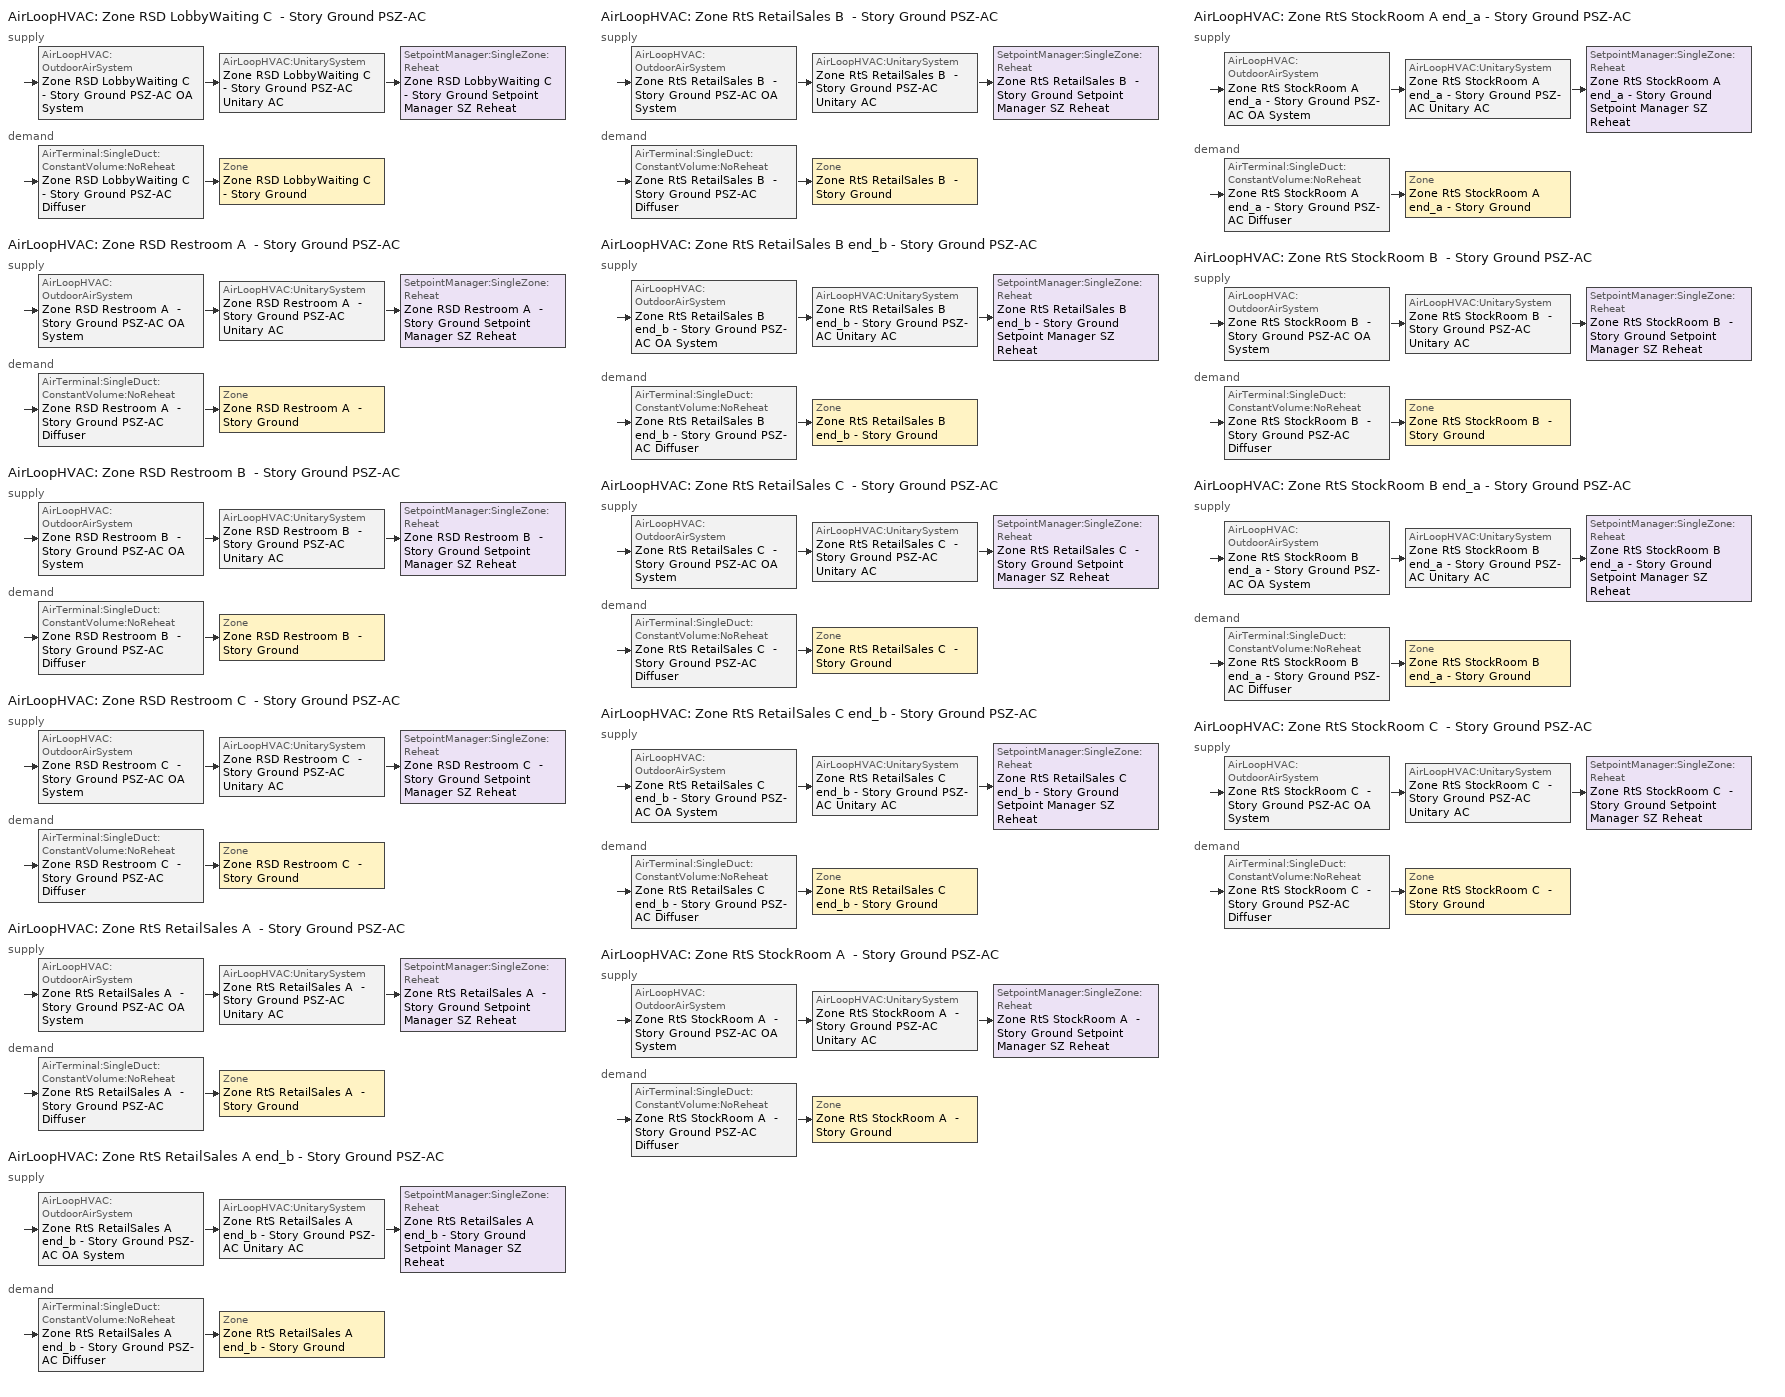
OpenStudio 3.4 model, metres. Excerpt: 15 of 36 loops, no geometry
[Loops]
AirLoopHVAC 'Zone RSD LobbyWaiting C  - Story Ground PSZ-AC'
 supply: AirLoopHVAC:OutdoorAirSystem 'Zone RSD LobbyWaiting C  - Story Ground PSZ-AC OA System' > AirLoopHVAC:UnitarySystem 'Zone RSD LobbyWaiting C  - Story Ground PSZ-AC Unitary AC' > SetpointManager:SingleZone:Reheat 'Zone RSD LobbyWaiting C  - Story Ground Setpoint Manager SZ Reheat'
 demand: AirTerminal:SingleDuct:ConstantVolume:NoReheat 'Zone RSD LobbyWaiting C  - Story Ground PSZ-AC Diffuser' > Zone 'Zone RSD LobbyWaiting C  - Story Ground'
AirLoopHVAC 'Zone RSD Restroom A  - Story Ground PSZ-AC'
 supply: AirLoopHVAC:OutdoorAirSystem 'Zone RSD Restroom A  - Story Ground PSZ-AC OA System' > AirLoopHVAC:UnitarySystem 'Zone RSD Restroom A  - Story Ground PSZ-AC Unitary AC' > SetpointManager:SingleZone:Reheat 'Zone RSD Restroom A  - Story Ground Setpoint Manager SZ Reheat'
 demand: AirTerminal:SingleDuct:ConstantVolume:NoReheat 'Zone RSD Restroom A  - Story Ground PSZ-AC Diffuser' > Zone 'Zone RSD Restroom A  - Story Ground'
AirLoopHVAC 'Zone RSD Restroom B  - Story Ground PSZ-AC'
 supply: AirLoopHVAC:OutdoorAirSystem 'Zone RSD Restroom B  - Story Ground PSZ-AC OA System' > AirLoopHVAC:UnitarySystem 'Zone RSD Restroom B  - Story Ground PSZ-AC Unitary AC' > SetpointManager:SingleZone:Reheat 'Zone RSD Restroom B  - Story Ground Setpoint Manager SZ Reheat'
 demand: AirTerminal:SingleDuct:ConstantVolume:NoReheat 'Zone RSD Restroom B  - Story Ground PSZ-AC Diffuser' > Zone 'Zone RSD Restroom B  - Story Ground'
AirLoopHVAC 'Zone RSD Restroom C  - Story Ground PSZ-AC'
 supply: AirLoopHVAC:OutdoorAirSystem 'Zone RSD Restroom C  - Story Ground PSZ-AC OA System' > AirLoopHVAC:UnitarySystem 'Zone RSD Restroom C  - Story Ground PSZ-AC Unitary AC' > SetpointManager:SingleZone:Reheat 'Zone RSD Restroom C  - Story Ground Setpoint Manager SZ Reheat'
 demand: AirTerminal:SingleDuct:ConstantVolume:NoReheat 'Zone RSD Restroom C  - Story Ground PSZ-AC Diffuser' > Zone 'Zone RSD Restroom C  - Story Ground'
AirLoopHVAC 'Zone RtS RetailSales A  - Story Ground PSZ-AC'
 supply: AirLoopHVAC:OutdoorAirSystem 'Zone RtS RetailSales A  - Story Ground PSZ-AC OA System' > AirLoopHVAC:UnitarySystem 'Zone RtS RetailSales A  - Story Ground PSZ-AC Unitary AC' > SetpointManager:SingleZone:Reheat 'Zone RtS RetailSales A  - Story Ground Setpoint Manager SZ Reheat'
 demand: AirTerminal:SingleDuct:ConstantVolume:NoReheat 'Zone RtS RetailSales A  - Story Ground PSZ-AC Diffuser' > Zone 'Zone RtS RetailSales A  - Story Ground'
AirLoopHVAC 'Zone RtS RetailSales A end_b - Story Ground PSZ-AC'
 supply: AirLoopHVAC:OutdoorAirSystem 'Zone RtS RetailSales A end_b - Story Ground PSZ-AC OA System' > AirLoopHVAC:UnitarySystem 'Zone RtS RetailSales A end_b - Story Ground PSZ-AC Unitary AC' > SetpointManager:SingleZone:Reheat 'Zone RtS RetailSales A end_b - Story Ground Setpoint Manager SZ Reheat'
 demand: AirTerminal:SingleDuct:ConstantVolume:NoReheat 'Zone RtS RetailSales A end_b - Story Ground PSZ-AC Diffuser' > Zone 'Zone RtS RetailSales A end_b - Story Ground'
AirLoopHVAC 'Zone RtS RetailSales B  - Story Ground PSZ-AC'
 supply: AirLoopHVAC:OutdoorAirSystem 'Zone RtS RetailSales B  - Story Ground PSZ-AC OA System' > AirLoopHVAC:UnitarySystem 'Zone RtS RetailSales B  - Story Ground PSZ-AC Unitary AC' > SetpointManager:SingleZone:Reheat 'Zone RtS RetailSales B  - Story Ground Setpoint Manager SZ Reheat'
 demand: AirTerminal:SingleDuct:ConstantVolume:NoReheat 'Zone RtS RetailSales B  - Story Ground PSZ-AC Diffuser' > Zone 'Zone RtS RetailSales B  - Story Ground'
AirLoopHVAC 'Zone RtS RetailSales B end_b - Story Ground PSZ-AC'
 supply: AirLoopHVAC:OutdoorAirSystem 'Zone RtS RetailSales B end_b - Story Ground PSZ-AC OA System' > AirLoopHVAC:UnitarySystem 'Zone RtS RetailSales B end_b - Story Ground PSZ-AC Unitary AC' > SetpointManager:SingleZone:Reheat 'Zone RtS RetailSales B end_b - Story Ground Setpoint Manager SZ Reheat'
 demand: AirTerminal:SingleDuct:ConstantVolume:NoReheat 'Zone RtS RetailSales B end_b - Story Ground PSZ-AC Diffuser' > Zone 'Zone RtS RetailSales B end_b - Story Ground'
AirLoopHVAC 'Zone RtS RetailSales C  - Story Ground PSZ-AC'
 supply: AirLoopHVAC:OutdoorAirSystem 'Zone RtS RetailSales C  - Story Ground PSZ-AC OA System' > AirLoopHVAC:UnitarySystem 'Zone RtS RetailSales C  - Story Ground PSZ-AC Unitary AC' > SetpointManager:SingleZone:Reheat 'Zone RtS RetailSales C  - Story Ground Setpoint Manager SZ Reheat'
 demand: AirTerminal:SingleDuct:ConstantVolume:NoReheat 'Zone RtS RetailSales C  - Story Ground PSZ-AC Diffuser' > Zone 'Zone RtS RetailSales C  - Story Ground'
AirLoopHVAC 'Zone RtS RetailSales C end_b - Story Ground PSZ-AC'
 supply: AirLoopHVAC:OutdoorAirSystem 'Zone RtS RetailSales C end_b - Story Ground PSZ-AC OA System' > AirLoopHVAC:UnitarySystem 'Zone RtS RetailSales C end_b - Story Ground PSZ-AC Unitary AC' > SetpointManager:SingleZone:Reheat 'Zone RtS RetailSales C end_b - Story Ground Setpoint Manager SZ Reheat'
 demand: AirTerminal:SingleDuct:ConstantVolume:NoReheat 'Zone RtS RetailSales C end_b - Story Ground PSZ-AC Diffuser' > Zone 'Zone RtS RetailSales C end_b - Story Ground'
AirLoopHVAC 'Zone RtS StockRoom A  - Story Ground PSZ-AC'
 supply: AirLoopHVAC:OutdoorAirSystem 'Zone RtS StockRoom A  - Story Ground PSZ-AC OA System' > AirLoopHVAC:UnitarySystem 'Zone RtS StockRoom A  - Story Ground PSZ-AC Unitary AC' > SetpointManager:SingleZone:Reheat 'Zone RtS StockRoom A  - Story Ground Setpoint Manager SZ Reheat'
 demand: AirTerminal:SingleDuct:ConstantVolume:NoReheat 'Zone RtS StockRoom A  - Story Ground PSZ-AC Diffuser' > Zone 'Zone RtS StockRoom A  - Story Ground'
AirLoopHVAC 'Zone RtS StockRoom A end_a - Story Ground PSZ-AC'
 supply: AirLoopHVAC:OutdoorAirSystem 'Zone RtS StockRoom A end_a - Story Ground PSZ-AC OA System' > AirLoopHVAC:UnitarySystem 'Zone RtS StockRoom A end_a - Story Ground PSZ-AC Unitary AC' > SetpointManager:SingleZone:Reheat 'Zone RtS StockRoom A end_a - Story Ground Setpoint Manager SZ Reheat'
 demand: AirTerminal:SingleDuct:ConstantVolume:NoReheat 'Zone RtS StockRoom A end_a - Story Ground PSZ-AC Diffuser' > Zone 'Zone RtS StockRoom A end_a - Story Ground'
AirLoopHVAC 'Zone RtS StockRoom B  - Story Ground PSZ-AC'
 supply: AirLoopHVAC:OutdoorAirSystem 'Zone RtS StockRoom B  - Story Ground PSZ-AC OA System' > AirLoopHVAC:UnitarySystem 'Zone RtS StockRoom B  - Story Ground PSZ-AC Unitary AC' > SetpointManager:SingleZone:Reheat 'Zone RtS StockRoom B  - Story Ground Setpoint Manager SZ Reheat'
 demand: AirTerminal:SingleDuct:ConstantVolume:NoReheat 'Zone RtS StockRoom B  - Story Ground PSZ-AC Diffuser' > Zone 'Zone RtS StockRoom B  - Story Ground'
AirLoopHVAC 'Zone RtS StockRoom B end_a - Story Ground PSZ-AC'
 supply: AirLoopHVAC:OutdoorAirSystem 'Zone RtS StockRoom B end_a - Story Ground PSZ-AC OA System' > AirLoopHVAC:UnitarySystem 'Zone RtS StockRoom B end_a - Story Ground PSZ-AC Unitary AC' > SetpointManager:SingleZone:Reheat 'Zone RtS StockRoom B end_a - Story Ground Setpoint Manager SZ Reheat'
 demand: AirTerminal:SingleDuct:ConstantVolume:NoReheat 'Zone RtS StockRoom B end_a - Story Ground PSZ-AC Diffuser' > Zone 'Zone RtS StockRoom B end_a - Story Ground'
AirLoopHVAC 'Zone RtS StockRoom C  - Story Ground PSZ-AC'
 supply: AirLoopHVAC:OutdoorAirSystem 'Zone RtS StockRoom C  - Story Ground PSZ-AC OA System' > AirLoopHVAC:UnitarySystem 'Zone RtS StockRoom C  - Story Ground PSZ-AC Unitary AC' > SetpointManager:SingleZone:Reheat 'Zone RtS StockRoom C  - Story Ground Setpoint Manager SZ Reheat'
 demand: AirTerminal:SingleDuct:ConstantVolume:NoReheat 'Zone RtS StockRoom C  - Story Ground PSZ-AC Diffuser' > Zone 'Zone RtS StockRoom C  - Story Ground'
[SizingPeriod:DesignDay] Daily Dry-Bulb Temperature Range {deltaC}=0; Barometric Pressure {Pa}=101253; Wind Direction {deg}=240; Sky Clearness=0; Rain Indicator=No; Snow Indicator=No; Day of Month=21; Month=1; Day Type=WinterDesignDay; Daylight Saving Time Indicator=No; Humidity Condition Type=Wetbulb; Dry-Bulb Temperature Range Modifier Type=DefaultMultipliers; Solar Model Indicator=ASHRAEClearSky
Name | Maximum Dry-Bulb Temperature {C} | Wind Speed {m/s} | Wetbulb or DewPoint at Maximum Dry-Bulb {C}
San Francisco Intl Ann Htg 99% Condns DB 1 | 5.2 | 2.2 | 5.2
San Francisco Intl Ann Htg 99.6% Condns DB 1 | 3.9 | 2.2 | 3.9
San Francisco Intl Ann Htg Wind 99% Condns WS=>MCDB 1 | 12.1 | 11.6 | 12.1
[Sizing:Zone] Zone Cooling Design Supply Air Temperature Input Method=SupplyAirTemperature; Zone Cooling Design Supply Air Temperature {C}=12.7778; Zone Cooling Design Supply Air Temperature Difference {deltaC}=11.11; Zone Heating Design Supply Air Temperature Input Method=SupplyAirTemperature; Zone Heating Design Supply Air Temperature {C}=50; Zone Heating Design Supply Air Temperature Difference {deltaC}=11.11; Zone Cooling Design Supply Air Humidity Ratio {kg-H2O/kg-air}=0.0085; Zone Heating Design Supply Air Humidity Ratio {kg-H2O/kg-air}=0.008; Cooling Design Air Flow Method=DesignDay; Heating Design Air Flow Method=DesignDay; Account for Dedicated Outdoor Air System=No; Dedicated Outdoor Air System Control Strategy=NeutralSupplyAir; Dedicated Outdoor Air Low Setpoint Temperature for Design {C}=autosize; Dedicated Outdoor Air High Setpoint Temperature for Design {C}=autosize
Zone RtS StockRoom A end_a - Story Ground; Zone RtS StockRoom B end_a - Story Ground; Zone RtS StockRoom A  - Story Ground; Zone RtS StockRoom B  - Story Ground; Zone RtS StockRoom C  - Story Ground; Zone RSD Restroom A  - Story Ground; Zone RSD Restroom B  - Story Ground; Zone RSD Restroom C  - Story Ground; Zone RSD LobbyWaiting C  - Story Ground; Zone RtS RetailSales A  - Story Ground; Zone RtS RetailSales B  - Story Ground; Zone RtS RetailSales C  - Story Ground; Zone RtS RetailSales A end_b - Story Ground; Zone RtS RetailSales B end_b - Story Ground; Zone RtS RetailSales C end_b - Story Ground
[Zone equipment]
Zone RtS StockRoom A end_a - Story Ground: Zone RtS StockRoom A end_a - Story Ground PSZ-AC Diffuser
Zone RtS StockRoom B end_a - Story Ground: Zone RtS StockRoom B end_a - Story Ground PSZ-AC Diffuser
Zone RtS StockRoom A  - Story Ground: Zone RtS StockRoom A  - Story Ground PSZ-AC Diffuser
Zone RtS StockRoom B  - Story Ground: Zone RtS StockRoom B  - Story Ground PSZ-AC Diffuser
Zone RtS StockRoom C  - Story Ground: Zone RtS StockRoom C  - Story Ground PSZ-AC Diffuser
Zone RSD Restroom A  - Story Ground: Zone RSD Restroom A  - Story Ground Exhaust Fan, Zone RSD Restroom A  - Story Ground PSZ-AC Diffuser
Zone RSD Restroom B  - Story Ground: Zone RSD Restroom B  - Story Ground Exhaust Fan, Zone RSD Restroom B  - Story Ground PSZ-AC Diffuser
Zone RSD Restroom C  - Story Ground: Zone RSD Restroom C  - Story Ground Exhaust Fan, Zone RSD Restroom C  - Story Ground PSZ-AC Diffuser
Zone RSD LobbyWaiting C  - Story Ground: Zone RSD LobbyWaiting C  - Story Ground PSZ-AC Diffuser
Zone RtS RetailSales A  - Story Ground: Zone RtS RetailSales A  - Story Ground PSZ-AC Diffuser
Zone RtS RetailSales B  - Story Ground: Zone RtS RetailSales B  - Story Ground PSZ-AC Diffuser
Zone RtS RetailSales C  - Story Ground: Zone RtS RetailSales C  - Story Ground PSZ-AC Diffuser
Zone RtS RetailSales A end_b - Story Ground: Zone RtS RetailSales A end_b - Story Ground PSZ-AC Diffuser
Zone RtS RetailSales B end_b - Story Ground: Zone RtS RetailSales B end_b - Story Ground PSZ-AC Diffuser
Zone RtS RetailSales C end_b - Story Ground: Zone RtS RetailSales C end_b - Story Ground PSZ-AC Diffuser
[Fan:ZoneExhaust] Availability Schedule=D_RSD_All_Fan_Yr; Fan Total Efficiency=0.429; Pressure Rise {Pa}=124.544; Flow Fraction Schedule=D_RSD_All_Fan_Yr; System Availability Manager Coupling Mode=Decoupled
Name | Maximum Flow Rate {m3/s}
Zone RSD Restroom A  - Story Ground Exhaust Fan; Zone RSD Restroom C  - Story Ground Exhaust Fan | 0.00945621
Zone RSD Restroom B  - Story Ground Exhaust Fan | 0.0400574
[AirLoopHVAC] Availability Schedule=Always On Discrete; Design Supply Air Flow Rate {m3/s}=autosize; Design Return Air Flow Fraction of Supply Air Flow=1
Zone RSD LobbyWaiting C  - Story Ground PSZ-AC; Zone RSD Restroom A  - Story Ground PSZ-AC; Zone RSD Restroom B  - Story Ground PSZ-AC; Zone RSD Restroom C  - Story Ground PSZ-AC; Zone RtS RetailSales A  - Story Ground PSZ-AC; Zone RtS RetailSales A end_b - Story Ground PSZ-AC; Zone RtS RetailSales B  - Story Ground PSZ-AC; Zone RtS RetailSales B end_b - Story Ground PSZ-AC; Zone RtS RetailSales C  - Story Ground PSZ-AC; Zone RtS RetailSales C end_b - Story Ground PSZ-AC; Zone RtS StockRoom A  - Story Ground PSZ-AC; Zone RtS StockRoom A end_a - Story Ground PSZ-AC; Zone RtS StockRoom B  - Story Ground PSZ-AC; Zone RtS StockRoom B end_a - Story Ground PSZ-AC; Zone RtS StockRoom C  - Story Ground PSZ-AC
[Sizing:System] Type of Load to Size On=Sensible; Design Outdoor Air Flow Rate {m3/s}=Autosize; Central Heating Maximum System Air Flow Ratio=1; Preheat Design Temperature {C}=7.22222; Preheat Design Humidity Ratio {kg-H2O/kg-Air}=0.008; Precool Design Temperature {C}=12.7778; Precool Design Humidity Ratio {kg-H2O/kg-Air}=0.008; Central Cooling Design Supply Air Temperature {C}=12.7778; Central Heating Design Supply Air Temperature {C}=50; Sizing Option=Coincident; 100% Outdoor Air in Cooling=No; 100% Outdoor Air in Heating=No; Central Cooling Design Supply Air Humidity Ratio {kg-H2O/kg-Air}=0.0085; Central Heating Design Supply Air Humidity Ratio {kg-H2O/kg-Air}=0.008; Cooling Design Air Flow Method=DesignDay; Heating Design Air Flow Method=DesignDay; System Outdoor Air Method=ZoneSum; Zone Maximum Outdoor Air Fraction=1; Cooling Supply Air Flow Rate Per Floor Area {m3/s-m2}=0.00996765; Cooling Fraction of Autosized Cooling Supply Air Flow Rate=1; Cooling Supply Air Flow Rate Per Unit Cooling Capacity {m3/s-W}=3.94755e-05; Heating Supply Air Flow Rate Per Floor Area {m3/s-m2}=0.00996765; Heating Fraction of Autosized Heating Supply Air Flow Rate=1; Heating Fraction of Autosized Cooling Supply Air Flow Rate=1; Heating Supply Air Flow Rate Per Unit Heating Capacity {m3/s-W}=3.15882e-05; Cooling Design Capacity Method=CoolingDesignCapacity; Cooling Design Capacity {W}=autosize; Cooling Design Capacity Per Floor Area {W/m2}=234.7; Fraction of Autosized Cooling Design Capacity=1; Heating Design Capacity Method=HeatingDesignCapacity; Heating Design Capacity {W}=autosize; Heating Design Capacity Per Floor Area {W/m2}=157; Fraction of Autosized Heating Design Capacity=1; Central Cooling Capacity Control Method=OnOff; Occupant Diversity=autosize
Zone RSD LobbyWaiting C  - Story Ground PSZ-AC; Zone RSD Restroom A  - Story Ground PSZ-AC; Zone RSD Restroom B  - Story Ground PSZ-AC; Zone RSD Restroom C  - Story Ground PSZ-AC; Zone RtS RetailSales A  - Story Ground PSZ-AC; Zone RtS RetailSales A end_b - Story Ground PSZ-AC; Zone RtS RetailSales B  - Story Ground PSZ-AC; Zone RtS RetailSales B end_b - Story Ground PSZ-AC; Zone RtS RetailSales C  - Story Ground PSZ-AC; Zone RtS RetailSales C end_b - Story Ground PSZ-AC; Zone RtS StockRoom A  - Story Ground PSZ-AC; Zone RtS StockRoom A end_a - Story Ground PSZ-AC; Zone RtS StockRoom B  - Story Ground PSZ-AC; Zone RtS StockRoom B end_a - Story Ground PSZ-AC; Zone RtS StockRoom C  - Story Ground PSZ-AC
[SetpointManager:SingleZone:Reheat] Minimum Supply Air Temperature {C}=12.7778; Maximum Supply Air Temperature {C}=50
Name | Control Zone | Setpoint Node or NodeList
Zone RSD LobbyWaiting C  - Story Ground Setpoint Manager SZ Reheat | Zone RSD LobbyWaiting C  - Story Ground | Zone RSD LobbyWaiting C  - Story Ground PSZ-AC Supply Outlet Node
Zone RSD Restroom A  - Story Ground Setpoint Manager SZ Reheat | Zone RSD Restroom A  - Story Ground | Zone RSD Restroom A  - Story Ground PSZ-AC Supply Outlet Node
Zone RSD Restroom B  - Story Ground Setpoint Manager SZ Reheat | Zone RSD Restroom B  - Story Ground | Zone RSD Restroom B  - Story Ground PSZ-AC Supply Outlet Node
Zone RSD Restroom C  - Story Ground Setpoint Manager SZ Reheat | Zone RSD Restroom C  - Story Ground | Zone RSD Restroom C  - Story Ground PSZ-AC Supply Outlet Node
Zone RtS RetailSales A  - Story Ground Setpoint Manager SZ Reheat | Zone RtS RetailSales A  - Story Ground | Zone RtS RetailSales A  - Story Ground PSZ-AC Supply Outlet Node
Zone RtS RetailSales A end_b - Story Ground Setpoint Manager SZ Reheat | Zone RtS RetailSales A end_b - Story Ground | Zone RtS RetailSales A end_b - Story Ground PSZ-AC Supply Outlet Node
Zone RtS RetailSales B  - Story Ground Setpoint Manager SZ Reheat | Zone RtS RetailSales B  - Story Ground | Zone RtS RetailSales B  - Story Ground PSZ-AC Supply Outlet Node
Zone RtS RetailSales B end_b - Story Ground Setpoint Manager SZ Reheat | Zone RtS RetailSales B end_b - Story Ground | Zone RtS RetailSales B end_b - Story Ground PSZ-AC Supply Outlet Node
Zone RtS RetailSales C  - Story Ground Setpoint Manager SZ Reheat | Zone RtS RetailSales C  - Story Ground | Zone RtS RetailSales C  - Story Ground PSZ-AC Supply Outlet Node
Zone RtS RetailSales C end_b - Story Ground Setpoint Manager SZ Reheat | Zone RtS RetailSales C end_b - Story Ground | Zone RtS RetailSales C end_b - Story Ground PSZ-AC Supply Outlet Node
Zone RtS StockRoom A  - Story Ground Setpoint Manager SZ Reheat | Zone RtS StockRoom A  - Story Ground | Zone RtS StockRoom A  - Story Ground PSZ-AC Supply Outlet Node
Zone RtS StockRoom A end_a - Story Ground Setpoint Manager SZ Reheat | Zone RtS StockRoom A end_a - Story Ground | Zone RtS StockRoom A end_a - Story Ground PSZ-AC Supply Outlet Node
Zone RtS StockRoom B  - Story Ground Setpoint Manager SZ Reheat | Zone RtS StockRoom B  - Story Ground | Zone RtS StockRoom B  - Story Ground PSZ-AC Supply Outlet Node
Zone RtS StockRoom B end_a - Story Ground Setpoint Manager SZ Reheat | Zone RtS StockRoom B end_a - Story Ground | Zone RtS StockRoom B end_a - Story Ground PSZ-AC Supply Outlet Node
Zone RtS StockRoom C  - Story Ground Setpoint Manager SZ Reheat | Zone RtS StockRoom C  - Story Ground | Zone RtS StockRoom C  - Story Ground PSZ-AC Supply Outlet Node
[Coil:Heating:Electric] Efficiency=1
Name | Availability Schedule | Nominal Capacity {W}
Zone RSD LobbyWaiting C  - Story Ground PSZ-AC Electric Htg Coil; Zone RSD Restroom A  - Story Ground PSZ-AC Electric Htg Coil; Zone RSD Restroom B  - Story Ground PSZ-AC Electric Htg Coil; Zone RSD Restroom C  - Story Ground PSZ-AC Electric Htg Coil; Zone RtS RetailSales A  - Story Ground PSZ-AC Electric Htg Coil; Zone RtS RetailSales A end_b - Story Ground PSZ-AC Electric Htg Coil; Zone RtS RetailSales B  - Story Ground PSZ-AC Electric Htg Coil; Zone RtS RetailSales B end_b - Story Ground PSZ-AC Electric Htg Coil; Zone RtS RetailSales C  - Story Ground PSZ-AC Electric Htg Coil; Zone RtS RetailSales C end_b - Story Ground PSZ-AC Electric Htg Coil; Zone RtS StockRoom A  - Story Ground PSZ-AC Electric Htg Coil; Zone RtS StockRoom A end_a - Story Ground PSZ-AC Electric Htg Coil; Zone RtS StockRoom B  - Story Ground PSZ-AC Electric Htg Coil; Zone RtS StockRoom B end_a - Story Ground PSZ-AC Electric Htg Coil; Zone RtS StockRoom C  - Story Ground PSZ-AC Electric Htg Coil | Always On Discrete
Zone RSD LobbyWaiting C  - Story Ground PSZ-AC No Heat; Zone RSD Restroom A  - Story Ground PSZ-AC No Heat; Zone RSD Restroom B  - Story Ground PSZ-AC No Heat; Zone RSD Restroom C  - Story Ground PSZ-AC No Heat; Zone RtS RetailSales A  - Story Ground PSZ-AC No Heat; Zone RtS RetailSales A end_b - Story Ground PSZ-AC No Heat; Zone RtS RetailSales B  - Story Ground PSZ-AC No Heat; Zone RtS RetailSales B end_b - Story Ground PSZ-AC No Heat; Zone RtS RetailSales C  - Story Ground PSZ-AC No Heat; Zone RtS RetailSales C end_b - Story Ground PSZ-AC No Heat; Zone RtS StockRoom A  - Story Ground PSZ-AC No Heat; Zone RtS StockRoom A end_a - Story Ground PSZ-AC No Heat; Zone RtS StockRoom B  - Story Ground PSZ-AC No Heat; Zone RtS StockRoom B end_a - Story Ground PSZ-AC No Heat; Zone RtS StockRoom C  - Story Ground PSZ-AC No Heat | Always Off Discrete | 0
[Coil:Cooling:DX:SingleSpeed] Availability Schedule=Always On Discrete; Rated Total Cooling Capacity {W}=autosize; Rated Sensible Heat Ratio=autosize; Rated COP {W/W}=3; Rated Air Flow Rate {m3/s}=autosize; Rated Evaporator Fan Power Per Volume Flow Rate {W/(m3/s)}=773.3; Minimum Outdoor Dry-Bulb Temperature for Compressor Operation {C}=-25; Condenser Type=AirCooled; Evaporative Condenser Effectiveness=0; Evaporative Condenser Air Flow Rate {m3/s}=Autosize; Evaporative Condenser Pump Rated Power Consumption {W}=Autosize; Crankcase Heater Capacity {W}=0; Maximum Outdoor Dry-Bulb Temperature for Crankcase Heater Operation {C}=0; Basin Heater Capacity {W/K}=0; Basin Heater Setpoint Temperature {C}=10
Name | Total Cooling Capacity Function of Temperature Curve | Total Cooling Capacity Function of Flow Fraction Curve | Energy Input Ratio Function of Temperature Curve | Energy Input Ratio Function of Flow Fraction Curve | Part Load Fraction Correlation Curve
Zone RSD LobbyWaiting C  - Story Ground PSZ-AC 1spd DX AC Clg Coil | Curve Biquadratic 35 | Curve Quadratic 52 | Curve Biquadratic 36 | Curve Quadratic 53 | Curve Quadratic 54
Zone RSD Restroom A  - Story Ground PSZ-AC 1spd DX AC Clg Coil | Curve Biquadratic 39 | Curve Quadratic 58 | Curve Biquadratic 40 | Curve Quadratic 59 | Curve Quadratic 60
Zone RSD Restroom B  - Story Ground PSZ-AC 1spd DX AC Clg Coil | Curve Biquadratic 43 | Curve Quadratic 64 | Curve Biquadratic 44 | Curve Quadratic 65 | Curve Quadratic 66
Zone RSD Restroom C  - Story Ground PSZ-AC 1spd DX AC Clg Coil | Curve Biquadratic 47 | Curve Quadratic 70 | Curve Biquadratic 48 | Curve Quadratic 71 | Curve Quadratic 72
Zone RtS RetailSales A  - Story Ground PSZ-AC 1spd DX AC Clg Coil | Curve Biquadratic 51 | Curve Quadratic 76 | Curve Biquadratic 52 | Curve Quadratic 77 | Curve Quadratic 78
Zone RtS RetailSales A end_b - Story Ground PSZ-AC 1spd DX AC Clg Coil | Curve Biquadratic 55 | Curve Quadratic 82 | Curve Biquadratic 56 | Curve Quadratic 83 | Curve Quadratic 84
Zone RtS RetailSales B  - Story Ground PSZ-AC 1spd DX AC Clg Coil | Curve Biquadratic 59 | Curve Quadratic 88 | Curve Biquadratic 60 | Curve Quadratic 89 | Curve Quadratic 90
Zone RtS RetailSales B end_b - Story Ground PSZ-AC 1spd DX AC Clg Coil | Curve Biquadratic 63 | Curve Quadratic 94 | Curve Biquadratic 64 | Curve Quadratic 95 | Curve Quadratic 96
Zone RtS RetailSales C  - Story Ground PSZ-AC 1spd DX AC Clg Coil | Curve Biquadratic 67 | Curve Quadratic 100 | Curve Biquadratic 68 | Curve Quadratic 101 | Curve Quadratic 102
Zone RtS RetailSales C end_b - Story Ground PSZ-AC 1spd DX AC Clg Coil | Curve Biquadratic 71 | Curve Quadratic 106 | Curve Biquadratic 72 | Curve Quadratic 107 | Curve Quadratic 108
Zone RtS StockRoom A  - Story Ground PSZ-AC 1spd DX AC Clg Coil | Curve Biquadratic 75 | Curve Quadratic 112 | Curve Biquadratic 76 | Curve Quadratic 113 | Curve Quadratic 114
Zone RtS StockRoom A end_a - Story Ground PSZ-AC 1spd DX AC Clg Coil | Curve Biquadratic 79 | Curve Quadratic 118 | Curve Biquadratic 80 | Curve Quadratic 119 | Curve Quadratic 120
Zone RtS StockRoom B  - Story Ground PSZ-AC 1spd DX AC Clg Coil | Curve Biquadratic 83 | Curve Quadratic 124 | Curve Biquadratic 84 | Curve Quadratic 125 | Curve Quadratic 126
Zone RtS StockRoom B end_a - Story Ground PSZ-AC 1spd DX AC Clg Coil | Curve Biquadratic 87 | Curve Quadratic 130 | Curve Biquadratic 88 | Curve Quadratic 131 | Curve Quadratic 132
Zone RtS StockRoom C  - Story Ground PSZ-AC 1spd DX AC Clg Coil | Curve Biquadratic 91 | Curve Quadratic 136 | Curve Biquadratic 92 | Curve Quadratic 137 | Curve Quadratic 138
[Fan:OnOff] Availability Schedule=Always On Discrete; Fan Total Efficiency=0.54; Pressure Rise {Pa}=622.722; Maximum Flow Rate {m3/s}=autosize; Motor Efficiency=0.9; Motor In Airstream Fraction=1
Name | Fan Power Ratio Function of Speed Ratio Curve | Fan Efficiency Ratio Function of Speed Ratio Curve
Zone RSD LobbyWaiting C  - Story Ground PSZ-AC Fan | Fan On Off Power Curve 8 | Fan On Off Efficiency Curve 8
Zone RSD Restroom A  - Story Ground PSZ-AC Fan | Fan On Off Power Curve 9 | Fan On Off Efficiency Curve 9
Zone RSD Restroom B  - Story Ground PSZ-AC Fan | Fan On Off Power Curve 10 | Fan On Off Efficiency Curve 10
Zone RSD Restroom C  - Story Ground PSZ-AC Fan | Fan On Off Power Curve 11 | Fan On Off Efficiency Curve 11
Zone RtS RetailSales A  - Story Ground PSZ-AC Fan | Fan On Off Power Curve 12 | Fan On Off Efficiency Curve 12
Zone RtS RetailSales A end_b - Story Ground PSZ-AC Fan | Fan On Off Power Curve 13 | Fan On Off Efficiency Curve 13
Zone RtS RetailSales B  - Story Ground PSZ-AC Fan | Fan On Off Power Curve 14 | Fan On Off Efficiency Curve 14
Zone RtS RetailSales B end_b - Story Ground PSZ-AC Fan | Fan On Off Power Curve 15 | Fan On Off Efficiency Curve 15
Zone RtS RetailSales C  - Story Ground PSZ-AC Fan | Fan On Off Power Curve 16 | Fan On Off Efficiency Curve 16
Zone RtS RetailSales C end_b - Story Ground PSZ-AC Fan | Fan On Off Power Curve 17 | Fan On Off Efficiency Curve 17
Zone RtS StockRoom A  - Story Ground PSZ-AC Fan | Fan On Off Power Curve 18 | Fan On Off Efficiency Curve 18
Zone RtS StockRoom A end_a - Story Ground PSZ-AC Fan | Fan On Off Power Curve 19 | Fan On Off Efficiency Curve 19
Zone RtS StockRoom B  - Story Ground PSZ-AC Fan | Fan On Off Power Curve 20 | Fan On Off Efficiency Curve 20
Zone RtS StockRoom B end_a - Story Ground PSZ-AC Fan | Fan On Off Power Curve 21 | Fan On Off Efficiency Curve 21
Zone RtS StockRoom C  - Story Ground PSZ-AC Fan | Fan On Off Power Curve 22 | Fan On Off Efficiency Curve 22
[AirLoopHVAC:UnitarySystem] Control Type=Load; Dehumidification Control Type=None; Availability Schedule=Always On Discrete; Fan Placement=DrawThrough; Supply Air Fan Operating Mode Schedule=Always On Discrete; DX Heating Coil Sizing Ratio=1; Use DOAS DX Cooling Coil=No; DOAS DX Cooling Coil Leaving Minimum Air Temperature {C}=2; Latent Load Control=SensibleOnlyLoadControl; Supply Air Flow Rate During Cooling Operation {m3/s}=Autosize; Supply Air Flow Rate During Heating Operation {m3/s}=Autosize; Supply Air Flow Rate When No Cooling or Heating is Required {m3/s}=Autosize; Maximum Supply Air Temperature {C}=80; Maximum Outdoor Dry-Bulb Temperature for Supplemental Heater Operation {C}=21; Maximum Cycling Rate {cycles/hr}=2.5; Heat Pump Time Constant {s}=60; Fraction of On-Cycle Power Use=0.01; Heat Pump Fan Delay Time {s}=60; Ancilliary On-Cycle Electric Power {W}=0; Ancilliary Off-Cycle Electric Power {W}=0
Name | Controlling Zone or Thermostat Location | Supply Fan | Heating Coil | Cooling Coil | Supplemental Heating Coil
Zone RSD LobbyWaiting C  - Story Ground PSZ-AC Unitary AC | Zone RSD LobbyWaiting C  - Story Ground | Zone RSD LobbyWaiting C  - Story Ground PSZ-AC Fan | Zone RSD LobbyWaiting C  - Story Ground PSZ-AC Electric Htg Coil | Zone RSD LobbyWaiting C  - Story Ground PSZ-AC 1spd DX AC Clg Coil | Zone RSD LobbyWaiting C  - Story Ground PSZ-AC No Heat
Zone RSD Restroom A  - Story Ground PSZ-AC Unitary AC | Zone RSD Restroom A  - Story Ground | Zone RSD Restroom A  - Story Ground PSZ-AC Fan | Zone RSD Restroom A  - Story Ground PSZ-AC Electric Htg Coil | Zone RSD Restroom A  - Story Ground PSZ-AC 1spd DX AC Clg Coil | Zone RSD Restroom A  - Story Ground PSZ-AC No Heat
Zone RSD Restroom B  - Story Ground PSZ-AC Unitary AC | Zone RSD Restroom B  - Story Ground | Zone RSD Restroom B  - Story Ground PSZ-AC Fan | Zone RSD Restroom B  - Story Ground PSZ-AC Electric Htg Coil | Zone RSD Restroom B  - Story Ground PSZ-AC 1spd DX AC Clg Coil | Zone RSD Restroom B  - Story Ground PSZ-AC No Heat
Zone RSD Restroom C  - Story Ground PSZ-AC Unitary AC | Zone RSD Restroom C  - Story Ground | Zone RSD Restroom C  - Story Ground PSZ-AC Fan | Zone RSD Restroom C  - Story Ground PSZ-AC Electric Htg Coil | Zone RSD Restroom C  - Story Ground PSZ-AC 1spd DX AC Clg Coil | Zone RSD Restroom C  - Story Ground PSZ-AC No Heat
Zone RtS RetailSales A  - Story Ground PSZ-AC Unitary AC | Zone RtS RetailSales A  - Story Ground | Zone RtS RetailSales A  - Story Ground PSZ-AC Fan | Zone RtS RetailSales A  - Story Ground PSZ-AC Electric Htg Coil | Zone RtS RetailSales A  - Story Ground PSZ-AC 1spd DX AC Clg Coil | Zone RtS RetailSales A  - Story Ground PSZ-AC No Heat
Zone RtS RetailSales A end_b - Story Ground PSZ-AC Unitary AC | Zone RtS RetailSales A end_b - Story Ground | Zone RtS RetailSales A end_b - Story Ground PSZ-AC Fan | Zone RtS RetailSales A end_b - Story Ground PSZ-AC Electric Htg Coil | Zone RtS RetailSales A end_b - Story Ground PSZ-AC 1spd DX AC Clg Coil | Zone RtS RetailSales A end_b - Story Ground PSZ-AC No Heat
Zone RtS RetailSales B  - Story Ground PSZ-AC Unitary AC | Zone RtS RetailSales B  - Story Ground | Zone RtS RetailSales B  - Story Ground PSZ-AC Fan | Zone RtS RetailSales B  - Story Ground PSZ-AC Electric Htg Coil | Zone RtS RetailSales B  - Story Ground PSZ-AC 1spd DX AC Clg Coil | Zone RtS RetailSales B  - Story Ground PSZ-AC No Heat
Zone RtS RetailSales B end_b - Story Ground PSZ-AC Unitary AC | Zone RtS RetailSales B end_b - Story Ground | Zone RtS RetailSales B end_b - Story Ground PSZ-AC Fan | Zone RtS RetailSales B end_b - Story Ground PSZ-AC Electric Htg Coil | Zone RtS RetailSales B end_b - Story Ground PSZ-AC 1spd DX AC Clg Coil | Zone RtS RetailSales B end_b - Story Ground PSZ-AC No Heat
Zone RtS RetailSales C  - Story Ground PSZ-AC Unitary AC | Zone RtS RetailSales C  - Story Ground | Zone RtS RetailSales C  - Story Ground PSZ-AC Fan | Zone RtS RetailSales C  - Story Ground PSZ-AC Electric Htg Coil | Zone RtS RetailSales C  - Story Ground PSZ-AC 1spd DX AC Clg Coil | Zone RtS RetailSales C  - Story Ground PSZ-AC No Heat
Zone RtS RetailSales C end_b - Story Ground PSZ-AC Unitary AC | Zone RtS RetailSales C end_b - Story Ground | Zone RtS RetailSales C end_b - Story Ground PSZ-AC Fan | Zone RtS RetailSales C end_b - Story Ground PSZ-AC Electric Htg Coil | Zone RtS RetailSales C end_b - Story Ground PSZ-AC 1spd DX AC Clg Coil | Zone RtS RetailSales C end_b - Story Ground PSZ-AC No Heat
Zone RtS StockRoom A  - Story Ground PSZ-AC Unitary AC | Zone RtS StockRoom A  - Story Ground | Zone RtS StockRoom A  - Story Ground PSZ-AC Fan | Zone RtS StockRoom A  - Story Ground PSZ-AC Electric Htg Coil | Zone RtS StockRoom A  - Story Ground PSZ-AC 1spd DX AC Clg Coil | Zone RtS StockRoom A  - Story Ground PSZ-AC No Heat
Zone RtS StockRoom A end_a - Story Ground PSZ-AC Unitary AC | Zone RtS StockRoom A end_a - Story Ground | Zone RtS StockRoom A end_a - Story Ground PSZ-AC Fan | Zone RtS StockRoom A end_a - Story Ground PSZ-AC Electric Htg Coil | Zone RtS StockRoom A end_a - Story Ground PSZ-AC 1spd DX AC Clg Coil | Zone RtS StockRoom A end_a - Story Ground PSZ-AC No Heat
Zone RtS StockRoom B  - Story Ground PSZ-AC Unitary AC | Zone RtS StockRoom B  - Story Ground | Zone RtS StockRoom B  - Story Ground PSZ-AC Fan | Zone RtS StockRoom B  - Story Ground PSZ-AC Electric Htg Coil | Zone RtS StockRoom B  - Story Ground PSZ-AC 1spd DX AC Clg Coil | Zone RtS StockRoom B  - Story Ground PSZ-AC No Heat
Zone RtS StockRoom B end_a - Story Ground PSZ-AC Unitary AC | Zone RtS StockRoom B end_a - Story Ground | Zone RtS StockRoom B end_a - Story Ground PSZ-AC Fan | Zone RtS StockRoom B end_a - Story Ground PSZ-AC Electric Htg Coil | Zone RtS StockRoom B end_a - Story Ground PSZ-AC 1spd DX AC Clg Coil | Zone RtS StockRoom B end_a - Story Ground PSZ-AC No Heat
Zone RtS StockRoom C  - Story Ground PSZ-AC Unitary AC | Zone RtS StockRoom C  - Story Ground | Zone RtS StockRoom C  - Story Ground PSZ-AC Fan | Zone RtS StockRoom C  - Story Ground PSZ-AC Electric Htg Coil | Zone RtS StockRoom C  - Story Ground PSZ-AC 1spd DX AC Clg Coil | Zone RtS StockRoom C  - Story Ground PSZ-AC No Heat
[Controller:OutdoorAir] Minimum Outdoor Air Flow Rate {m3/s}=autosize; Maximum Outdoor Air Flow Rate {m3/s}=Autosize; Economizer Control Type=NoEconomizer; Economizer Control Action Type=ModulateFlow; Economizer Maximum Limit Dry-Bulb Temperature {C}=28; Economizer Maximum Limit Enthalpy {J/kg}=64000; Lockout Type=NoLockout; Minimum Limit Type=FixedMinimum; Minimum Outdoor Air Schedule=Always On Discrete; High Humidity Control=No; Heat Recovery Bypass Control Type=BypassWhenWithinEconomizerLimits
Name | Controller Mechanical Ventilation
Zone RSD LobbyWaiting C  - Story Ground PSZ-AC OA System Controller | Controller Mechanical Ventilation 9
Zone RSD Restroom A  - Story Ground PSZ-AC OA System Controller | Controller Mechanical Ventilation 10
Zone RSD Restroom B  - Story Ground PSZ-AC OA System Controller | Controller Mechanical Ventilation 11
Zone RSD Restroom C  - Story Ground PSZ-AC OA System Controller | Controller Mechanical Ventilation 12
Zone RtS RetailSales A  - Story Ground PSZ-AC OA System Controller | Controller Mechanical Ventilation 13
Zone RtS RetailSales A end_b - Story Ground PSZ-AC OA System Controller | Controller Mechanical Ventilation 14
Zone RtS RetailSales B  - Story Ground PSZ-AC OA System Controller | Controller Mechanical Ventilation 15
Zone RtS RetailSales B end_b - Story Ground PSZ-AC OA System Controller | Controller Mechanical Ventilation 16
Zone RtS RetailSales C  - Story Ground PSZ-AC OA System Controller | Controller Mechanical Ventilation 17
Zone RtS RetailSales C end_b - Story Ground PSZ-AC OA System Controller | Controller Mechanical Ventilation 18
Zone RtS StockRoom A  - Story Ground PSZ-AC OA System Controller | Controller Mechanical Ventilation 19
Zone RtS StockRoom A end_a - Story Ground PSZ-AC OA System Controller | Controller Mechanical Ventilation 20
Zone RtS StockRoom B  - Story Ground PSZ-AC OA System Controller | Controller Mechanical Ventilation 21
Zone RtS StockRoom B end_a - Story Ground PSZ-AC OA System Controller | Controller Mechanical Ventilation 22
Zone RtS StockRoom C  - Story Ground PSZ-AC OA System Controller | Controller Mechanical Ventilation 23
[Controller:MechanicalVentilation] Availability Schedule=Always On Discrete
Controller Mechanical Ventilation 9; Controller Mechanical Ventilation 10; Controller Mechanical Ventilation 11; Controller Mechanical Ventilation 12; Controller Mechanical Ventilation 13; Controller Mechanical Ventilation 14; Controller Mechanical Ventilation 15; Controller Mechanical Ventilation 16; Controller Mechanical Ventilation 17; Controller Mechanical Ventilation 18; Controller Mechanical Ventilation 19; Controller Mechanical Ventilation 20; Controller Mechanical Ventilation 21; Controller Mechanical Ventilation 22; Controller Mechanical Ventilation 23
[AirLoopHVAC:OutdoorAirSystem]
Name | Controller
Zone RSD LobbyWaiting C  - Story Ground PSZ-AC OA System | Zone RSD LobbyWaiting C  - Story Ground PSZ-AC OA System Controller
Zone RSD Restroom A  - Story Ground PSZ-AC OA System | Zone RSD Restroom A  - Story Ground PSZ-AC OA System Controller
Zone RSD Restroom B  - Story Ground PSZ-AC OA System | Zone RSD Restroom B  - Story Ground PSZ-AC OA System Controller
Zone RSD Restroom C  - Story Ground PSZ-AC OA System | Zone RSD Restroom C  - Story Ground PSZ-AC OA System Controller
Zone RtS RetailSales A  - Story Ground PSZ-AC OA System | Zone RtS RetailSales A  - Story Ground PSZ-AC OA System Controller
Zone RtS RetailSales A end_b - Story Ground PSZ-AC OA System | Zone RtS RetailSales A end_b - Story Ground PSZ-AC OA System Controller
Zone RtS RetailSales B  - Story Ground PSZ-AC OA System | Zone RtS RetailSales B  - Story Ground PSZ-AC OA System Controller
Zone RtS RetailSales B end_b - Story Ground PSZ-AC OA System | Zone RtS RetailSales B end_b - Story Ground PSZ-AC OA System Controller
Zone RtS RetailSales C  - Story Ground PSZ-AC OA System | Zone RtS RetailSales C  - Story Ground PSZ-AC OA System Controller
Zone RtS RetailSales C end_b - Story Ground PSZ-AC OA System | Zone RtS RetailSales C end_b - Story Ground PSZ-AC OA System Controller
Zone RtS StockRoom A  - Story Ground PSZ-AC OA System | Zone RtS StockRoom A  - Story Ground PSZ-AC OA System Controller
Zone RtS StockRoom A end_a - Story Ground PSZ-AC OA System | Zone RtS StockRoom A end_a - Story Ground PSZ-AC OA System Controller
Zone RtS StockRoom B  - Story Ground PSZ-AC OA System | Zone RtS StockRoom B  - Story Ground PSZ-AC OA System Controller
Zone RtS StockRoom B end_a - Story Ground PSZ-AC OA System | Zone RtS StockRoom B end_a - Story Ground PSZ-AC OA System Controller
Zone RtS StockRoom C  - Story Ground PSZ-AC OA System | Zone RtS StockRoom C  - Story Ground PSZ-AC OA System Controller
[AvailabilityManager:NightCycle] Applicability Schedule=Always On Discrete; Control Type=CycleOnAny; Thermostat Tolerance {deltaC}=1; Cycling Run Time {s}=1800
Availability Manager Night Cycle 13; Availability Manager Night Cycle 14; Availability Manager Night Cycle 15; Availability Manager Night Cycle 16; Availability Manager Night Cycle 17; Availability Manager Night Cycle 18; Availability Manager Night Cycle 19; Availability Manager Night Cycle 20; Availability Manager Night Cycle 21; Availability Manager Night Cycle 22; Availability Manager Night Cycle 23; Availability Manager Night Cycle 24; Availability Manager Night Cycle 25; Availability Manager Night Cycle 26; Availability Manager Night Cycle 27; Availability Manager Night Cycle 28; Availability Manager Night Cycle 29; Availability Manager Night Cycle 30; Availability Manager Night Cycle 31; Availability Manager Night Cycle 32; Availability Manager Night Cycle 33
[AirTerminal:SingleDuct:ConstantVolume:NoReheat] Availability Schedule=Always On Discrete; Maximum Air Flow Rate {m3/s}=AutoSize
Zone RSD LobbyWaiting C  - Story Ground PSZ-AC Diffuser; Zone RSD Restroom A  - Story Ground PSZ-AC Diffuser; Zone RSD Restroom B  - Story Ground PSZ-AC Diffuser; Zone RSD Restroom C  - Story Ground PSZ-AC Diffuser; Zone RtS RetailSales A  - Story Ground PSZ-AC Diffuser; Zone RtS RetailSales A end_b - Story Ground PSZ-AC Diffuser; Zone RtS RetailSales B  - Story Ground PSZ-AC Diffuser; Zone RtS RetailSales B end_b - Story Ground PSZ-AC Diffuser; Zone RtS RetailSales C  - Story Ground PSZ-AC Diffuser; Zone RtS RetailSales C end_b - Story Ground PSZ-AC Diffuser; Zone RtS StockRoom A  - Story Ground PSZ-AC Diffuser; Zone RtS StockRoom A end_a - Story Ground PSZ-AC Diffuser; Zone RtS StockRoom B  - Story Ground PSZ-AC Diffuser; Zone RtS StockRoom B end_a - Story Ground PSZ-AC Diffuser; Zone RtS StockRoom C  - Story Ground PSZ-AC Diffuser
[Schedule:Ruleset]
D_RSD_All_Fan_Yr: Default Day Schedule=D_RSD_All_Fan_Yr Default; Summer Design Day Schedule=D_RSD_All_Fan_Yr Summer Design Day; Winter Design Day Schedule=D_RSD_All_Fan_Yr Winter Design Day
[Schedule:Day]
D_RSD_All_Fan_Yr Default; autogen D_RSD_All_Fan_Yr 0_day_sch: Yes, 9, 0, 0, 23, 0, 1, 24, 0, 0
D_RSD_All_Fan_Yr Winter Design Day; D_RSD_All_Fan_Yr Summer Design Day: 9, 0, 0, 23, 0, 1, 24, 0, 0
[Schedule:Rule]
autogen D_RSD_All_Fan_Yr 0: Schedule Ruleset=D_RSD_All_Fan_Yr; Rule Order=0; Day Schedule=autogen D_RSD_All_Fan_Yr 0_day_sch; Apply Sunday=Yes; Apply Monday=Yes; Apply Tuesday=Yes; Apply Wednesday=Yes; Apply Thursday=Yes; Apply Friday=Yes; Apply Saturday=Yes; Date Specification Type=SpecificDates; Specific Month 1=1; Specific Day 1=2; Specific Month 2=1; Specific Day 2=3; Specific Month 3=1; Specific Day 3=9; Specific Month 4=1; Specific Day 4=10; Specific Month 5=1; Specific Day 5=16; Specific Month 6=1; Specific Day 6=17; Specific Month 7=1; Specific Day 7=23; Specific Month 8=1; Specific Day 8=24; Specific Month 9=1; Specific Day 9=30; Specific Month 10=1; Specific Day 10=31; Specific Month 11=2; Specific Day 11=6; Specific Month 12=2; Specific Day 12=7; Specific Month 13=2; Specific Day 13=13; Specific Month 14=2; Specific Day 14=14; Specific Month 15=2; Specific Day 15=20; Specific Month 16=2; Specific Day 16=21; Specific Month 17=2; Specific Day 17=27; Specific Month 18=2; Specific Day 18=28; Specific Month 19=3; Specific Day 19=6; Specific Month 20=3; Specific Day 20=7; Specific Month 21=3; Specific Day 21=13; Specific Month 22=3; Specific Day 22=14; Specific Month 23=3; Specific Day 23=20; Specific Month 24=3; Specific Day 24=21; Specific Month 25=3; Specific Day 25=27; Specific Month 26=3; Specific Day 26=28; Specific Month 27=4; Specific Day 27=3; Specific Month 28=4; Specific Day 28=4; Specific Month 29=4; Specific Day 29=10; Specific Month 30=4; Specific Day 30=11; Specific Month 31=4; Specific Day 31=17; Specific Month 32=4; Specific Day 32=18; Specific Month 33=4; Specific Day 33=24; Specific Month 34=4; Specific Day 34=25; Specific Month 35=5; Specific Day 35=1; Specific Month 36=5; Specific Day 36=2; Specific Month 37=5; Specific Day 37=8; Specific Month 38=5; Specific Day 38=9; Specific Month 39=5; Specific Day 39=15; Specific Month 40=5; Specific Day 40=16; Specific Month 41=5; Specific Day 41=22; Specific Month 42=5; Specific Day 42=23; Specific Month 43=5; Specific Day 43=29; Specific Month 44=5; Specific Day 44=30; Specific Month 45=6; Specific Day 45=5; Specific Month 46=6; Specific Day 46=6; Specific Month 47=6; Specific Day 47=12; Specific Month 48=6; Specific Day 48=13; Specific Month 49=6; Specific Day 49=19; Specific Month 50=6; Specific Day 50=20; Specific Month 51=6; Specific Day 51=26; Specific Month 52=6; Specific Day 52=27; Specific Month 53=7; Specific Day 53=3; Specific Month 54=7; Specific Day 54=4; Specific Month 55=7; Specific Day 55=10; Specific Month 56=7; Specific Day 56=11; Specific Month 57=7; Specific Day 57=17; Specific Month 58=7; Specific Day 58=18; Specific Month 59=7; Specific Day 59=24; Specific Month 60=7; Specific Day 60=25; Specific Month 61=7; Specific Day 61=31; Specific Month 62=8; Specific Day 62=1; Specific Month 63=8; Specific Day 63=7; Specific Month 64=8; Specific Day 64=8; Specific Month 65=8; Specific Day 65=14; Specific Month 66=8; Specific Day 66=15; Specific Month 67=8; Specific Day 67=21; Specific Month 68=8; Specific Day 68=22; Specific Month 69=8; Specific Day 69=28; Specific Month 70=8; Specific Day 70=29; Specific Month 71=9; Specific Day 71=4; Specific Month 72=9; Specific Day 72=5; Specific Month 73=9; Specific Day 73=11; Specific Month 74=9; Specific Day 74=12; Specific Month 75=9; Specific Day 75=18; Specific Month 76=9; Specific Day 76=19; Specific Month 77=9; Specific Day 77=25; Specific Month 78=9; Specific Day 78=26; Specific Month 79=10; Specific Day 79=2; Specific Month 80=10; Specific Day 80=3; Specific Month 81=10; Specific Day 81=9; Specific Month 82=10; Specific Day 82=10; Specific Month 83=10; Specific Day 83=16; Specific Month 84=10; Specific Day 84=17; Specific Month 85=10; Specific Day 85=23; Specific Month 86=10; Specific Day 86=24; Specific Month 87=10; Specific Day 87=30; Specific Month 88=10; Specific Day 88=31; Specific Month 89=11; Specific Day 89=6; Specific Month 90=11; Specific Day 90=7; Specific Month 91=11; Specific Day 91=13; Specific Month 92=11; Specific Day 92=14; Specific Month 93=11; Specific Day 93=20; Specific Month 94=11; Specific Day 94=21; Specific Month 95=11; Specific Day 95=27; Specific Month 96=11; Specific Day 96=28; Specific Month 97=12; Specific Day 97=4; Specific Month 98=12; Specific Day 98=5; Specific Month 99=12; Specific Day 99=11; Specific Month 100=12; Specific Day 100=12; Specific Month 101=12; Specific Day 101=18; Specific Month 102=12; Specific Day 102=19; Specific Month 103=12; Specific Day 103=25; Specific Month 104=12; Specific Day 104=26
[Schedule:Constant]
Name | Value
Always On Discrete | 1
Always Off Discrete | 0
[Curve:Biquadratic] Minimum Value of x=-100; Maximum Value of x=100; Minimum Value of y=-100; Maximum Value of y=100
Name | Coefficient1 Constant | Coefficient2 x | Coefficient3 x**2 | Coefficient4 y | Coefficient5 y**2 | Coefficient6 x*y
Curve Biquadratic 35; Curve Biquadratic 39; Curve Biquadratic 43; Curve Biquadratic 47; Curve Biquadratic 51; Curve Biquadratic 55; Curve Biquadratic 59; Curve Biquadratic 63; Curve Biquadratic 67; Curve Biquadratic 71; Curve Biquadratic 75; Curve Biquadratic 79; Curve Biquadratic 83; Curve Biquadratic 87; Curve Biquadratic 91 | 0.971212 | -0.0152755 | 0.00144345 | -0.00039321 | -6.8364e-06 | -0.000290596
Curve Biquadratic 36; Curve Biquadratic 40; Curve Biquadratic 44; Curve Biquadratic 48; Curve Biquadratic 52; Curve Biquadratic 56; Curve Biquadratic 60; Curve Biquadratic 64; Curve Biquadratic 68; Curve Biquadratic 72; Curve Biquadratic 76; Curve Biquadratic 80; Curve Biquadratic 84; Curve Biquadratic 88; Curve Biquadratic 92 | 0.286871 | 0.0239022 | -0.000810648 | 0.0134585 | 0.000338936 | -0.000487004
[Curve:Quadratic]
Name | Coefficient1 Constant | Coefficient2 x | Coefficient3 x**2 | Minimum Value of x | Maximum Value of x | Minimum Curve Output | Maximum Curve Output
Curve Quadratic 52; Curve Quadratic 53; Curve Quadratic 58; Curve Quadratic 59; Curve Quadratic 64; Curve Quadratic 65; Curve Quadratic 70; Curve Quadratic 71; Curve Quadratic 76; Curve Quadratic 77; Curve Quadratic 82; Curve Quadratic 83; Curve Quadratic 88; Curve Quadratic 89; Curve Quadratic 94; Curve Quadratic 95; Curve Quadratic 100; Curve Quadratic 101; Curve Quadratic 106; Curve Quadratic 107; Curve Quadratic 112; Curve Quadratic 113; Curve Quadratic 118; Curve Quadratic 119; Curve Quadratic 124; Curve Quadratic 125; Curve Quadratic 130; Curve Quadratic 131; Curve Quadratic 136; Curve Quadratic 137 | 1 | 0 | 0 | -100 | 100
Curve Quadratic 54; Curve Quadratic 60; Curve Quadratic 66; Curve Quadratic 72; Curve Quadratic 78; Curve Quadratic 84; Curve Quadratic 90; Curve Quadratic 96; Curve Quadratic 102; Curve Quadratic 108; Curve Quadratic 114; Curve Quadratic 120; Curve Quadratic 126; Curve Quadratic 132; Curve Quadratic 138 | 0.909496 | 0.0986477 | -0.00819488 | 0 | 1 | 0.7 | 1
[Curve:Exponent] Coefficient1 Constant=1; Coefficient2 Constant=0; Coefficient3 Constant=0; Minimum Value of x=0; Maximum Value of x=1
Fan On Off Power Curve 8; Fan On Off Power Curve 9; Fan On Off Power Curve 10; Fan On Off Power Curve 11; Fan On Off Power Curve 12; Fan On Off Power Curve 13; Fan On Off Power Curve 14; Fan On Off Power Curve 15; Fan On Off Power Curve 16; Fan On Off Power Curve 17; Fan On Off Power Curve 18; Fan On Off Power Curve 19; Fan On Off Power Curve 20; Fan On Off Power Curve 21; Fan On Off Power Curve 22
[Curve:Cubic] Coefficient1 Constant=1; Coefficient2 x=0; Coefficient3 x**2=0; Coefficient4 x**3=0; Minimum Value of x=0; Maximum Value of x=1
Fan On Off Efficiency Curve 8; Fan On Off Efficiency Curve 9; Fan On Off Efficiency Curve 10; Fan On Off Efficiency Curve 11; Fan On Off Efficiency Curve 12; Fan On Off Efficiency Curve 13; Fan On Off Efficiency Curve 14; Fan On Off Efficiency Curve 15; Fan On Off Efficiency Curve 16; Fan On Off Efficiency Curve 17; Fan On Off Efficiency Curve 18; Fan On Off Efficiency Curve 19; Fan On Off Efficiency Curve 20; Fan On Off Efficiency Curve 21; Fan On Off Efficiency Curve 22
